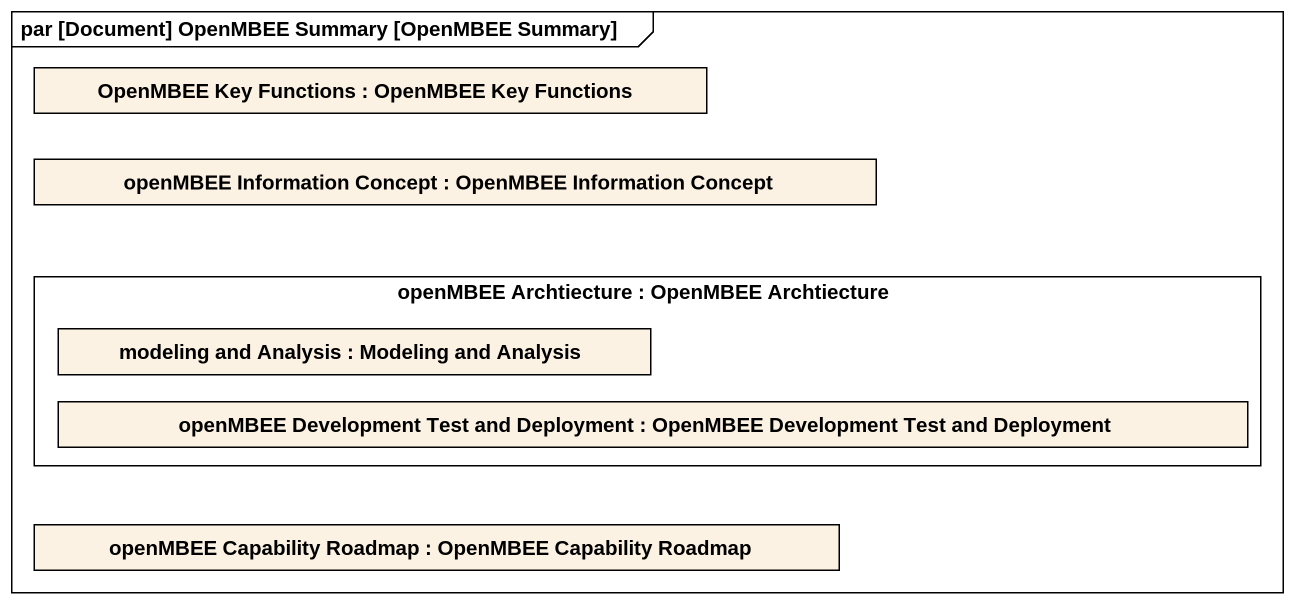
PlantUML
@startuml
mainframe par [Document] OpenMBEE Summary [OpenMBEE Summary]
rectangle "OpenMBEE Key Functions : OpenMBEE Key Functions" as OpenMBEE_Key_Functions
rectangle "openMBEE Information Concept : OpenMBEE Information Concept" as openMBEE_Information_Concept
rectangle "openMBEE Archtiecture : OpenMBEE Archtiecture" as openMBEE_Archtiecture {
  rectangle "modeling and Analysis : Modeling and Analysis" as modeling_and_Analysis
  rectangle "openMBEE Development Test and Deployment : OpenMBEE Development Test and Deployment" as openMBEE_Development_Test
}
rectangle "openMBEE Capability Roadmap : OpenMBEE Capability Roadmap" as openMBEE_Capability_Roadmap
@enduml
